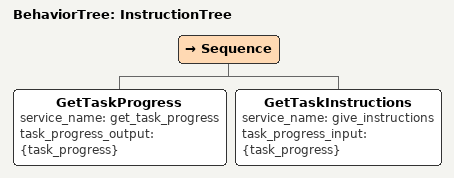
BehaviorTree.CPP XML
<root BTCPP_format="4">
    <BehaviorTree ID="InstructionTree">
        <Sequence>
            <GetTaskProgress service_name="get_task_progress"
                             task_progress_output="{task_progress}"/>
            <GetTaskInstructions service_name="give_instructions"
                                 task_progress_input="{task_progress}"/>
        </Sequence>
    </BehaviorTree>
</root>
